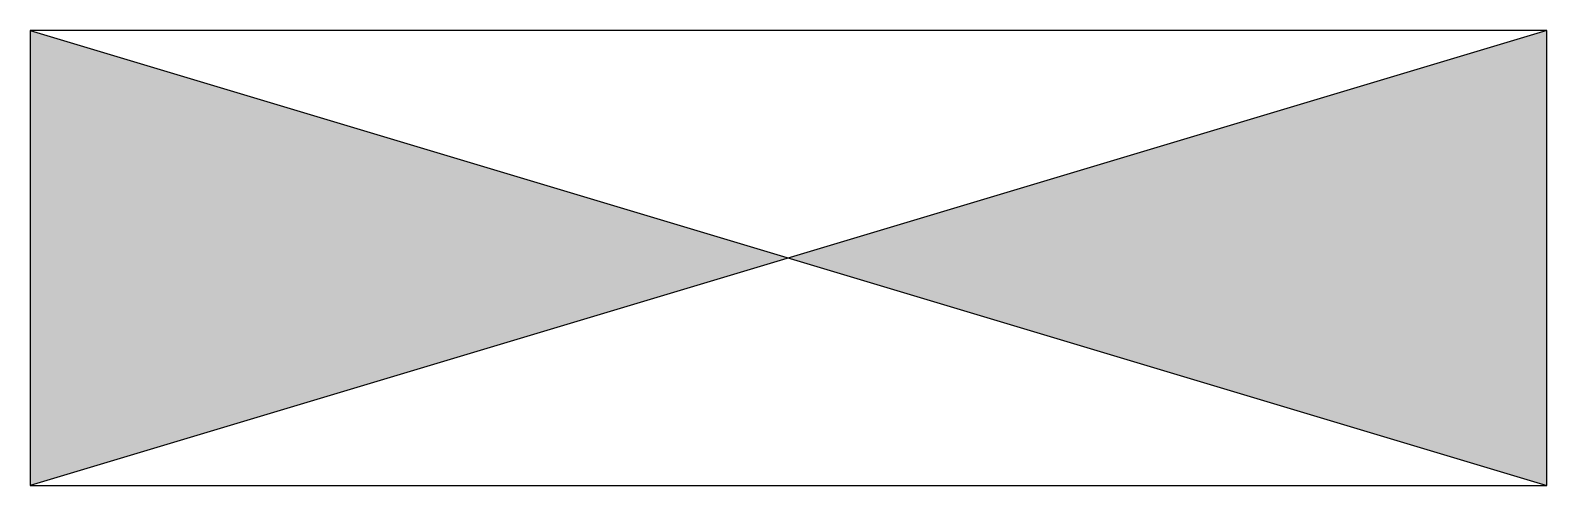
# Model space of a CAD drawing. Header units: millimetres. Extents: x -5 to 5, y 1 to 4.
import ezdxf

# ---------------------------------------------------------------- set-up
doc = ezdxf.new("R2010")
doc.units = ezdxf.units.MM

msp = doc.modelspace()

# ---------------------------------------------------------------- linework, layer by layer
at = {"color": 0, "linetype": 'Continuous', "transparency": 33554687}
for p, q in [((-5, 4), (-5, 1)), ((5, 4), (-5, 4)), ((-5, 4), (5, 1)), ((5, 4), (-5, 1)), ((5, 1), (5, 4)), ((-5, 1), (5, 1))]:
    msp.add_line(p, q, dxfattribs=at)
for points in [[(-5, 4), (0, 2.5), (-5, 1)], [(5, 4), (0, 2.5), (5, 1)]]:
    msp.add_solid(points, dxfattribs=at)

doc.saveas('drawing.dxf')
